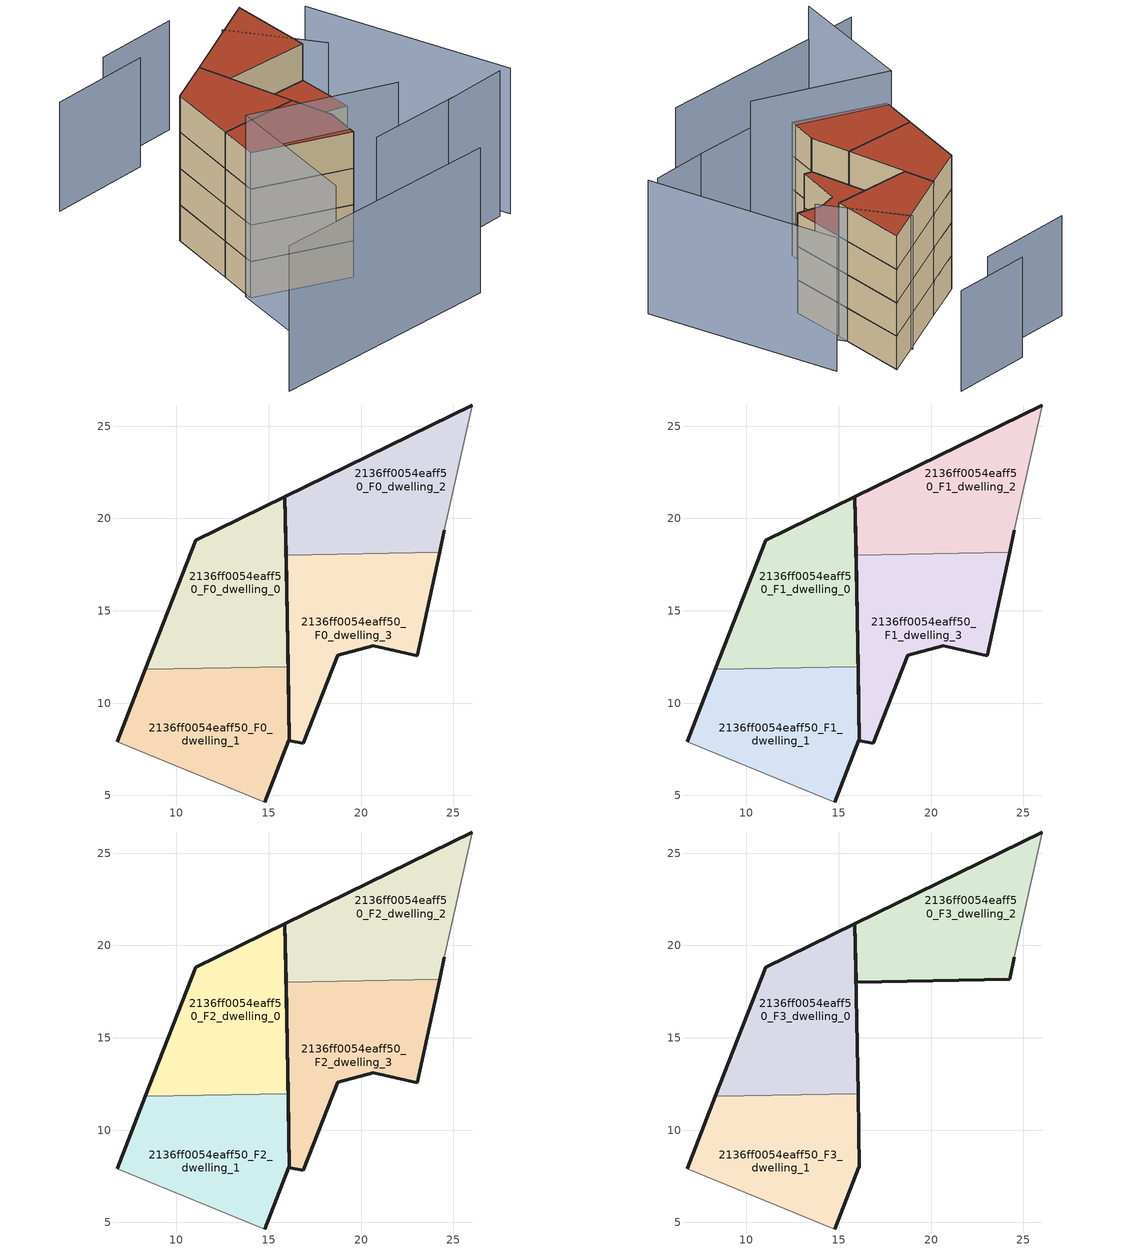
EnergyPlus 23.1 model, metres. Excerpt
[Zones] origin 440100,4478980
2136ff0054eaff50_F0_dwelling_0
 floor ground (EU_floor_Construction): 16.05,11.98 15.88,21.18 11.05,18.82 8.33,11.84 z0
 wall outside (EU_wall_Construction): 8.33,11.84 11.05,18.82 15.88,21.18 16.05,11.98 z0:3
 wall to 2136ff0054eaff50_F0_dwelling_1 (EU_wall_Construction): 16.05,11.98 8.33,11.84 z0:3
2136ff0054eaff50_F0_dwelling_1
 floor ground (EU_floor_Construction): 14.79,4.64 16.1,7.97 16.12,7.97 16.05,11.98 8.33,11.84 6.79,7.92 z0
 wall outside (EU_wall_Construction): 6.79,7.92 8.33,11.84 / 16.05,11.98 16.12,7.97 16.1,7.97 14.79,4.64 z0:3
 wall adiabatic (EU_wall_Construction): 14.79,4.64 6.79,7.92 z0:3
2136ff0054eaff50_F0_dwelling_2
 floor ground (EU_floor_Construction): 24.25,18.17 24.51,19.37 26.03,26.14 15.88,21.18 15.94,18.02 z0
 wall outside (EU_wall_Construction): 15.94,18.02 15.88,21.18 26.03,26.14 / 24.51,19.37 24.25,18.17 z0:3
 wall adiabatic (EU_wall_Construction): 26.03,26.14 24.51,19.37 z0:3
 wall to 2136ff0054eaff50_F0_dwelling_3 (EU_wall_Construction): 24.25,18.17 15.94,18.02 z0:3
2136ff0054eaff50_F0_dwelling_3
 floor ground (EU_floor_Construction): 23.03,12.57 24.25,18.17 15.94,18.02 16.12,7.97 16.88,7.82 18.74,12.59 20.66,13.11 z0
 wall outside (EU_wall_Construction): 24.25,18.17 23.03,12.57 20.66,13.11 18.74,12.59 16.88,7.82 16.12,7.97 15.94,18.02 z0:3
2136ff0054eaff50_F1_dwelling_0
 floor to 2136ff0054eaff50_F0_dwelling_0 (EU_floor_Construction): 16.05,11.98 15.88,21.18 11.05,18.82 8.33,11.84 z3
 wall outside (EU_wall_Construction): 8.33,11.84 11.05,18.82 15.88,21.18 16.05,11.98 z3:6
 wall to 2136ff0054eaff50_F1_dwelling_1 (EU_wall_Construction): 16.05,11.98 8.33,11.84 z3:6
2136ff0054eaff50_F1_dwelling_1
 floor to 2136ff0054eaff50_F0_dwelling_1 (EU_floor_Construction): 14.79,4.64 16.1,7.97 16.12,7.97 16.05,11.98 8.33,11.84 6.79,7.92 z3
 wall outside (EU_wall_Construction): 6.79,7.92 8.33,11.84 / 16.05,11.98 16.12,7.97 16.1,7.97 14.79,4.64 z3:6
 wall adiabatic (EU_wall_Construction): 14.79,4.64 6.79,7.92 z3:6
2136ff0054eaff50_F1_dwelling_2
 floor to 2136ff0054eaff50_F0_dwelling_2 (EU_floor_Construction): 24.25,18.17 24.51,19.37 26.03,26.14 15.88,21.18 15.94,18.02 z3
 wall outside (EU_wall_Construction): 15.94,18.02 15.88,21.18 26.03,26.14 / 24.51,19.37 24.25,18.17 z3:6
 wall adiabatic (EU_wall_Construction): 26.03,26.14 24.51,19.37 z3:6
 wall to 2136ff0054eaff50_F1_dwelling_3 (EU_wall_Construction): 24.25,18.17 15.94,18.02 z3:6
2136ff0054eaff50_F1_dwelling_3
 floor to 2136ff0054eaff50_F0_dwelling_3 (EU_floor_Construction): 23.03,12.57 24.25,18.17 15.94,18.02 16.12,7.97 16.88,7.82 18.74,12.59 20.66,13.11 z3
 wall outside (EU_wall_Construction): 24.25,18.17 23.03,12.57 20.66,13.11 18.74,12.59 16.88,7.82 16.12,7.97 15.94,18.02 z3:6
2136ff0054eaff50_F2_dwelling_0
 floor to 2136ff0054eaff50_F1_dwelling_0 (EU_floor_Construction): 16.05,11.98 15.88,21.18 11.05,18.82 8.33,11.84 z6
 wall outside (EU_wall_Construction): 8.33,11.84 11.05,18.82 15.88,21.18 16.05,11.98 z6:9
 wall to 2136ff0054eaff50_F2_dwelling_1 (EU_wall_Construction): 16.05,11.98 8.33,11.84 z6:9
2136ff0054eaff50_F2_dwelling_1
 floor to 2136ff0054eaff50_F1_dwelling_1 (EU_floor_Construction): 14.79,4.64 16.1,7.97 16.12,7.97 16.05,11.98 8.33,11.84 6.79,7.92 z6
 wall outside (EU_wall_Construction): 6.79,7.92 8.33,11.84 / 16.05,11.98 16.12,7.97 16.1,7.97 14.79,4.64 z6:9
 wall adiabatic (EU_wall_Construction): 14.79,4.64 6.79,7.92 z6:9
2136ff0054eaff50_F2_dwelling_2
 floor to 2136ff0054eaff50_F1_dwelling_2 (EU_floor_Construction): 24.25,18.17 24.51,19.37 26.03,26.14 15.88,21.18 15.94,18.02 z6
 wall outside (EU_wall_Construction): 15.94,18.02 15.88,21.18 26.03,26.14 / 24.51,19.37 24.25,18.17 z6:9
 wall adiabatic (EU_wall_Construction): 26.03,26.14 24.51,19.37 z6:9
 wall to 2136ff0054eaff50_F2_dwelling_3 (EU_wall_Construction): 24.25,18.17 15.94,18.02 z6:9
2136ff0054eaff50_F2_dwelling_3
 floor to 2136ff0054eaff50_F1_dwelling_3 (EU_floor_Construction): 23.03,12.57 24.25,18.17 15.94,18.02 16.12,7.97 16.88,7.82 18.74,12.59 20.66,13.11 z6
 wall outside (EU_wall_Construction): 24.25,18.17 23.03,12.57 20.66,13.11 18.74,12.59 16.88,7.82 16.12,7.97 15.94,18.02 z6:9
 roof outside (EU_roof_Construction): 24.25,18.17 23.03,12.57 20.66,13.11 18.74,12.59 16.88,7.82 16.12,7.97 15.94,18.02 z9
2136ff0054eaff50_F3_dwelling_0
 floor to 2136ff0054eaff50_F2_dwelling_0 (EU_floor_Construction): 16.05,11.98 15.88,21.18 11.05,18.82 8.33,11.84 z9
 wall outside (EU_wall_Construction): 8.33,11.84 11.05,18.82 15.88,21.18 16.05,11.98 z9:12
 wall to 2136ff0054eaff50_F3_dwelling_1 (EU_wall_Construction): 16.05,11.98 8.33,11.84 z9:12
 roof outside (EU_roof_Construction): 15.88,21.18 16.05,11.98 8.33,11.84 11.05,18.82 z12
2136ff0054eaff50_F3_dwelling_1
 floor to 2136ff0054eaff50_F2_dwelling_1 (EU_floor_Construction): 14.79,4.64 16.1,7.97 16.12,7.97 16.05,11.98 8.33,11.84 6.79,7.92 z9
 wall outside (EU_wall_Construction): 6.79,7.92 8.33,11.84 / 16.05,11.98 16.12,7.97 16.1,7.97 14.79,4.64 z9:12
 wall adiabatic (EU_wall_Construction): 14.79,4.64 6.79,7.92 z9:12
 roof outside (EU_roof_Construction): 16.05,11.98 16.12,7.97 16.1,7.97 14.79,4.64 6.79,7.92 8.33,11.84 z12
2136ff0054eaff50_F3_dwelling_2
 floor to 2136ff0054eaff50_F2_dwelling_2 (EU_floor_Construction): 24.25,18.17 24.51,19.37 26.03,26.14 15.88,21.18 15.94,18.02 z9
 wall outside (EU_wall_Construction): 24.51,19.37 24.25,18.17 15.94,18.02 15.88,21.18 26.03,26.14 z9:12
 wall adiabatic (EU_wall_Construction): 26.03,26.14 24.51,19.37 z9:12
 roof outside (EU_roof_Construction): 26.03,26.14 24.51,19.37 24.25,18.17 15.94,18.02 15.88,21.18 z12
shading: -3.94,-5.5 18.99,-4.38 / 15.23,2.69 24.47,3.27 / 23.93,3.22 30.42,3.81 / 31.29,3.53 29.51,22.62 / 25.69,16.87 22.15,24.4 z0:12; 1.64,-5.23 6.72,8.33 / 6.72,8.33 18.88,3.77 z0:15; 25.67,32.88 17.39,32.18 / 19.18,30.02 9.07,29.16 z0:9
[Building]
EU S2 Campaign: North Axis=0; Terrain=City; Solar Distribution=FullExterior
[Site:Location]
Madrid: Latitude=40.5; Longitude=-3.5; Time Zone=1; Elevation=609
[SizingPeriod:WeatherFileDays]
AnnualSizingPeriod: Begin Month=1; Begin Day of Month=1; End Month=12; End Day of Month=31; Day of Week for Start Day=Monday; Use Weather File Daylight Saving Period=No; Use Weather File Rain and Snow Indicators=No
[MATERIAL]
EU_InternalMass_Material: Roughness=MediumRough; Thickness=0.1; Conductivity=1; Density=1800; Specific Heat=900; Thermal Absorptance=0.9; Solar Absorptance=0.7; Visible Absorptance=0.7
[MATERIAL:NOMASS] Roughness=MediumRough; Thermal Absorptance=0.9; Solar Absorptance=0.7; Visible Absorptance=0.7
Name | Thermal Resistance
EU_wall_NoMass | 0.459673
EU_roof_NoMass | 0.495815
EU_floor_NoMass | 0.788942
[CONSTRUCTION]
EU_wall_Construction: EU_wall_NoMass
EU_roof_Construction: EU_roof_NoMass
EU_floor_Construction: EU_floor_NoMass
EU_InternalMass_Construction: EU_InternalMass_Material
[ZONE] Type=1; Multiplier=1; Ceiling Height=autocalculate; Floor Area=autocalculate; Part of Total Floor Area=Yes
Name | Volume
2136ff0054eaff50_F0_dwelling_0; 2136ff0054eaff50_F1_dwelling_0; 2136ff0054eaff50_F2_dwelling_0; 2136ff0054eaff50_F3_dwelling_0 | 147.5
2136ff0054eaff50_F0_dwelling_1; 2136ff0054eaff50_F1_dwelling_1; 2136ff0054eaff50_F2_dwelling_1; 2136ff0054eaff50_F3_dwelling_1; 2136ff0054eaff50_F0_dwelling_3 | 147.491
2136ff0054eaff50_F0_dwelling_2 | 147.496
2136ff0054eaff50_F1_dwelling_2; 2136ff0054eaff50_F2_dwelling_2; 2136ff0054eaff50_F3_dwelling_2 | 147.497
2136ff0054eaff50_F1_dwelling_3; 2136ff0054eaff50_F2_dwelling_3 | 147.492
[INTERNALMASS] Construction=EU_InternalMass_Construction
Name | Zone or ZoneList | Surface Area
2136ff0054eaff50_F0_dwelling_0_EU_InternalMass | 2136ff0054eaff50_F0_dwelling_0 | 49.1695
2136ff0054eaff50_F0_dwelling_1_EU_InternalMass | 2136ff0054eaff50_F0_dwelling_1 | 49.1633
2136ff0054eaff50_F0_dwelling_2_EU_InternalMass | 2136ff0054eaff50_F0_dwelling_2 | 49.1653
2136ff0054eaff50_F0_dwelling_3_EU_InternalMass | 2136ff0054eaff50_F0_dwelling_3 | 49.1639
2136ff0054eaff50_F1_dwelling_0_EU_InternalMass | 2136ff0054eaff50_F1_dwelling_0 | 49.1695
2136ff0054eaff50_F1_dwelling_1_EU_InternalMass | 2136ff0054eaff50_F1_dwelling_1 | 49.1633
2136ff0054eaff50_F1_dwelling_2_EU_InternalMass | 2136ff0054eaff50_F1_dwelling_2 | 49.1653
2136ff0054eaff50_F1_dwelling_3_EU_InternalMass | 2136ff0054eaff50_F1_dwelling_3 | 49.1639
2136ff0054eaff50_F2_dwelling_0_EU_InternalMass | 2136ff0054eaff50_F2_dwelling_0 | 49.1695
2136ff0054eaff50_F2_dwelling_1_EU_InternalMass | 2136ff0054eaff50_F2_dwelling_1 | 49.1633
2136ff0054eaff50_F2_dwelling_2_EU_InternalMass | 2136ff0054eaff50_F2_dwelling_2 | 49.1653
2136ff0054eaff50_F2_dwelling_3_EU_InternalMass | 2136ff0054eaff50_F2_dwelling_3 | 49.1639
2136ff0054eaff50_F3_dwelling_0_EU_InternalMass | 2136ff0054eaff50_F3_dwelling_0 | 65.5544
2136ff0054eaff50_F3_dwelling_1_EU_InternalMass | 2136ff0054eaff50_F3_dwelling_1 | 65.5505
2136ff0054eaff50_F3_dwelling_2_EU_InternalMass | 2136ff0054eaff50_F3_dwelling_2 | 65.551
[OTHEREQUIPMENT] Fuel Type=Electricity; Design Level Calculation Method=Watts/Area; Power per Zone Floor Area=1; Fraction Latent=0; Fraction Radiant=0; Fraction Lost=0; Carbon Dioxide Generation Rate=0; EndUse Subcategory=EU_Step8_InternalGains
Name | Zone or ZoneList or Space or SpaceList | Schedule
EU_Step8_InternalGain_2136ff0054eaff50_F0_dwelling_0_f000 | 2136ff0054eaff50_F0_dwelling_0 | EU_Step8_GainSchedule_2136ff0054eaff50_F0_dwelling_0_f000
EU_Step8_InternalGain_2136ff0054eaff50_F0_dwelling_1_f000 | 2136ff0054eaff50_F0_dwelling_1 | EU_Step8_GainSchedule_2136ff0054eaff50_F0_dwelling_1_f000
EU_Step8_InternalGain_2136ff0054eaff50_F0_dwelling_2_f000 | 2136ff0054eaff50_F0_dwelling_2 | EU_Step8_GainSchedule_2136ff0054eaff50_F0_dwelling_2_f000
EU_Step8_InternalGain_2136ff0054eaff50_F0_dwelling_3_f000 | 2136ff0054eaff50_F0_dwelling_3 | EU_Step8_GainSchedule_2136ff0054eaff50_F0_dwelling_3_f000
EU_Step8_InternalGain_2136ff0054eaff50_F1_dwelling_0_f000 | 2136ff0054eaff50_F1_dwelling_0 | EU_Step8_GainSchedule_2136ff0054eaff50_F1_dwelling_0_f000
EU_Step8_InternalGain_2136ff0054eaff50_F1_dwelling_1_f000 | 2136ff0054eaff50_F1_dwelling_1 | EU_Step8_GainSchedule_2136ff0054eaff50_F1_dwelling_1_f000
EU_Step8_InternalGain_2136ff0054eaff50_F1_dwelling_2_f000 | 2136ff0054eaff50_F1_dwelling_2 | EU_Step8_GainSchedule_2136ff0054eaff50_F1_dwelling_2_f000
EU_Step8_InternalGain_2136ff0054eaff50_F1_dwelling_3_f000 | 2136ff0054eaff50_F1_dwelling_3 | EU_Step8_GainSchedule_2136ff0054eaff50_F1_dwelling_3_f000
EU_Step8_InternalGain_2136ff0054eaff50_F2_dwelling_0_f000 | 2136ff0054eaff50_F2_dwelling_0 | EU_Step8_GainSchedule_2136ff0054eaff50_F2_dwelling_0_f000
EU_Step8_InternalGain_2136ff0054eaff50_F2_dwelling_1_f000 | 2136ff0054eaff50_F2_dwelling_1 | EU_Step8_GainSchedule_2136ff0054eaff50_F2_dwelling_1_f000
EU_Step8_InternalGain_2136ff0054eaff50_F2_dwelling_2_f000 | 2136ff0054eaff50_F2_dwelling_2 | EU_Step8_GainSchedule_2136ff0054eaff50_F2_dwelling_2_f000
EU_Step8_InternalGain_2136ff0054eaff50_F2_dwelling_3_f000 | 2136ff0054eaff50_F2_dwelling_3 | EU_Step8_GainSchedule_2136ff0054eaff50_F2_dwelling_3_f000
EU_Step8_InternalGain_2136ff0054eaff50_F3_dwelling_0_f000 | 2136ff0054eaff50_F3_dwelling_0 | EU_Step8_GainSchedule_2136ff0054eaff50_F3_dwelling_0_f000
EU_Step8_InternalGain_2136ff0054eaff50_F3_dwelling_1_f000 | 2136ff0054eaff50_F3_dwelling_1 | EU_Step8_GainSchedule_2136ff0054eaff50_F3_dwelling_1_f000
EU_Step8_InternalGain_2136ff0054eaff50_F3_dwelling_2_f000 | 2136ff0054eaff50_F3_dwelling_2 | EU_Step8_GainSchedule_2136ff0054eaff50_F3_dwelling_2_f000
[ZONEVENTILATION:DESIGNFLOWRATE] Schedule=EU_AlwaysOn; Design Flow Rate Calculation Method=AirChanges/Hour; Air Changes per Hour=0.719161; Ventilation Type=Natural; Fan Pressure Rise=0; Fan Total Efficiency=1; Constant Term Coefficient=1; Temperature Term Coefficient=0; Velocity Term Coefficient=0; Velocity Squared Term Coefficient=0; Minimum Indoor Temperature=-100; Maximum Indoor Temperature=100; Delta Temperature=-100; Minimum Outdoor Temperature=-100; Maximum Outdoor Temperature=100; Maximum Wind Speed=40
Name | Zone or ZoneList or Space or SpaceList
EU_ConstantAir_2136ff0054eaff50_F0_dwelling_0 | 2136ff0054eaff50_F0_dwelling_0
EU_ConstantAir_2136ff0054eaff50_F0_dwelling_1 | 2136ff0054eaff50_F0_dwelling_1
EU_ConstantAir_2136ff0054eaff50_F0_dwelling_2 | 2136ff0054eaff50_F0_dwelling_2
EU_ConstantAir_2136ff0054eaff50_F0_dwelling_3 | 2136ff0054eaff50_F0_dwelling_3
EU_ConstantAir_2136ff0054eaff50_F1_dwelling_0 | 2136ff0054eaff50_F1_dwelling_0
EU_ConstantAir_2136ff0054eaff50_F1_dwelling_1 | 2136ff0054eaff50_F1_dwelling_1
EU_ConstantAir_2136ff0054eaff50_F1_dwelling_2 | 2136ff0054eaff50_F1_dwelling_2
EU_ConstantAir_2136ff0054eaff50_F1_dwelling_3 | 2136ff0054eaff50_F1_dwelling_3
EU_ConstantAir_2136ff0054eaff50_F2_dwelling_0 | 2136ff0054eaff50_F2_dwelling_0
EU_ConstantAir_2136ff0054eaff50_F2_dwelling_1 | 2136ff0054eaff50_F2_dwelling_1
EU_ConstantAir_2136ff0054eaff50_F2_dwelling_2 | 2136ff0054eaff50_F2_dwelling_2
EU_ConstantAir_2136ff0054eaff50_F2_dwelling_3 | 2136ff0054eaff50_F2_dwelling_3
EU_ConstantAir_2136ff0054eaff50_F3_dwelling_0 | 2136ff0054eaff50_F3_dwelling_0
EU_ConstantAir_2136ff0054eaff50_F3_dwelling_1 | 2136ff0054eaff50_F3_dwelling_1
EU_ConstantAir_2136ff0054eaff50_F3_dwelling_2 | 2136ff0054eaff50_F3_dwelling_2
[HVACTEMPLATE:THERMOSTAT] Constant Heating Setpoint=20; Constant Cooling Setpoint=50
EU_HeatOnly_2136ff0054eaff50_F0_dwelling_0; EU_HeatOnly_2136ff0054eaff50_F0_dwelling_1; EU_HeatOnly_2136ff0054eaff50_F0_dwelling_2; EU_HeatOnly_2136ff0054eaff50_F0_dwelling_3; EU_HeatOnly_2136ff0054eaff50_F1_dwelling_0; EU_HeatOnly_2136ff0054eaff50_F1_dwelling_1; EU_HeatOnly_2136ff0054eaff50_F1_dwelling_2; EU_HeatOnly_2136ff0054eaff50_F1_dwelling_3; EU_HeatOnly_2136ff0054eaff50_F2_dwelling_0; EU_HeatOnly_2136ff0054eaff50_F2_dwelling_1; EU_HeatOnly_2136ff0054eaff50_F2_dwelling_2; EU_HeatOnly_2136ff0054eaff50_F2_dwelling_3; EU_HeatOnly_2136ff0054eaff50_F3_dwelling_0; EU_HeatOnly_2136ff0054eaff50_F3_dwelling_1; EU_HeatOnly_2136ff0054eaff50_F3_dwelling_2
[HVACTEMPLATE:ZONE:IDEALLOADSAIRSYSTEM] System Availability Schedule=EU_AlwaysOn; Maximum Heating Supply Air Temperature=50; Minimum Cooling Supply Air Temperature=13; Maximum Heating Supply Air Humidity Ratio=0.0156; Minimum Cooling Supply Air Humidity Ratio=0.0077; Heating Limit=NoLimit; Cooling Limit=NoLimit; Heating Availability Schedule=EU_AlwaysOn; Cooling Availability Schedule=EU_CoolingOff; Dehumidification Control Type=ConstantSensibleHeatRatio; Cooling Sensible Heat Ratio=0.7; Dehumidification Setpoint=60; Humidification Control Type=None; Humidification Setpoint=30; Outdoor Air Method=None; Outdoor Air Flow Rate per Person=0.00944; Outdoor Air Flow Rate per Zone Floor Area=0; Outdoor Air Flow Rate per Zone=0; Demand Controlled Ventilation Type=None; Outdoor Air Economizer Type=NoEconomizer; Heat Recovery Type=None; Sensible Heat Recovery Effectiveness=0.7; Latent Heat Recovery Effectiveness=0.65
Name | Template Thermostat
2136ff0054eaff50_F0_dwelling_0 | EU_HeatOnly_2136ff0054eaff50_F0_dwelling_0
2136ff0054eaff50_F0_dwelling_1 | EU_HeatOnly_2136ff0054eaff50_F0_dwelling_1
2136ff0054eaff50_F0_dwelling_2 | EU_HeatOnly_2136ff0054eaff50_F0_dwelling_2
2136ff0054eaff50_F0_dwelling_3 | EU_HeatOnly_2136ff0054eaff50_F0_dwelling_3
2136ff0054eaff50_F1_dwelling_0 | EU_HeatOnly_2136ff0054eaff50_F1_dwelling_0
2136ff0054eaff50_F1_dwelling_1 | EU_HeatOnly_2136ff0054eaff50_F1_dwelling_1
2136ff0054eaff50_F1_dwelling_2 | EU_HeatOnly_2136ff0054eaff50_F1_dwelling_2
2136ff0054eaff50_F1_dwelling_3 | EU_HeatOnly_2136ff0054eaff50_F1_dwelling_3
2136ff0054eaff50_F2_dwelling_0 | EU_HeatOnly_2136ff0054eaff50_F2_dwelling_0
2136ff0054eaff50_F2_dwelling_1 | EU_HeatOnly_2136ff0054eaff50_F2_dwelling_1
2136ff0054eaff50_F2_dwelling_2 | EU_HeatOnly_2136ff0054eaff50_F2_dwelling_2
2136ff0054eaff50_F2_dwelling_3 | EU_HeatOnly_2136ff0054eaff50_F2_dwelling_3
2136ff0054eaff50_F3_dwelling_0 | EU_HeatOnly_2136ff0054eaff50_F3_dwelling_0
2136ff0054eaff50_F3_dwelling_1 | EU_HeatOnly_2136ff0054eaff50_F3_dwelling_1
2136ff0054eaff50_F3_dwelling_2 | EU_HeatOnly_2136ff0054eaff50_F3_dwelling_2
[SIZING:ZONE] Zone Cooling Design Supply Air Temperature Input Method=SupplyAirTemperature; Zone Cooling Design Supply Air Temperature=13; Zone Heating Design Supply Air Temperature Input Method=SupplyAirTemperature; Zone Heating Design Supply Air Temperature=50; Zone Cooling Design Supply Air Humidity Ratio=0.008; Zone Heating Design Supply Air Humidity Ratio=0.008; Cooling Design Air Flow Method=DesignDay; Cooling Design Air Flow Rate=0; Cooling Minimum Air Flow per Zone Floor Area=0.000762; Cooling Minimum Air Flow=0; Cooling Minimum Air Flow Fraction=0.2; Heating Design Air Flow Method=DesignDay; Heating Design Air Flow Rate=0; Heating Maximum Air Flow per Zone Floor Area=0.002032; Heating Maximum Air Flow=0.141576; Heating Maximum Air Flow Fraction=0.3; Account for Dedicated Outdoor Air System=No; Dedicated Outdoor Air System Control Strategy=NeutralSupplyAir; Dedicated Outdoor Air Low Setpoint Temperature for Design=autosize; Dedicated Outdoor Air High Setpoint Temperature for Design=autosize; Zone Load Sizing Method=Sensible Load Only No Latent Load; Zone Latent Cooling Design Supply Air Humidity Ratio Input Method=HumidityRatioDifference; Zone Cooling Design Supply Air Humidity Ratio Difference=0.005; Zone Latent Heating Design Supply Air Humidity Ratio Input Method=HumidityRatioDifference; Zone Humidification Design Supply Air Humidity Ratio Difference=0.005
2136ff0054eaff50_F0_dwelling_0; 2136ff0054eaff50_F0_dwelling_1; 2136ff0054eaff50_F0_dwelling_2; 2136ff0054eaff50_F0_dwelling_3; 2136ff0054eaff50_F1_dwelling_0; 2136ff0054eaff50_F1_dwelling_1; 2136ff0054eaff50_F1_dwelling_2; 2136ff0054eaff50_F1_dwelling_3; 2136ff0054eaff50_F2_dwelling_0; 2136ff0054eaff50_F2_dwelling_1; 2136ff0054eaff50_F2_dwelling_2; 2136ff0054eaff50_F2_dwelling_3; 2136ff0054eaff50_F3_dwelling_0; 2136ff0054eaff50_F3_dwelling_1; 2136ff0054eaff50_F3_dwelling_2
[SCHEDULE:CONSTANT]
Name | Hourly Value
EU_AlwaysOn | 1
EU_CoolingOff | 0
[SCHEDULE:FILE] Column Number=1; Rows to Skip at Top=0; Number of Hours of Data=8760; Column Separator=Comma; Interpolate to Timestep=No; Minutes per Item=60; Adjust Schedule for Daylight Savings=Yes
Name | File
EU_Step8_GainSchedule_2136ff0054eaff50_F0_dwelling_0_f000 | ../../schedules/2136ff0054eaff50/2136ff0054eaff50_F0_dwelling_0_f000_gain.csv
EU_Step8_GainSchedule_2136ff0054eaff50_F0_dwelling_1_f000 | ../../schedules/2136ff0054eaff50/2136ff0054eaff50_F0_dwelling_1_f000_gain.csv
EU_Step8_GainSchedule_2136ff0054eaff50_F0_dwelling_2_f000 | ../../schedules/2136ff0054eaff50/2136ff0054eaff50_F0_dwelling_2_f000_gain.csv
EU_Step8_GainSchedule_2136ff0054eaff50_F0_dwelling_3_f000 | ../../schedules/2136ff0054eaff50/2136ff0054eaff50_F0_dwelling_3_f000_gain.csv
EU_Step8_GainSchedule_2136ff0054eaff50_F1_dwelling_0_f000 | ../../schedules/2136ff0054eaff50/2136ff0054eaff50_F1_dwelling_0_f000_gain.csv
EU_Step8_GainSchedule_2136ff0054eaff50_F1_dwelling_1_f000 | ../../schedules/2136ff0054eaff50/2136ff0054eaff50_F1_dwelling_1_f000_gain.csv
EU_Step8_GainSchedule_2136ff0054eaff50_F1_dwelling_2_f000 | ../../schedules/2136ff0054eaff50/2136ff0054eaff50_F1_dwelling_2_f000_gain.csv
EU_Step8_GainSchedule_2136ff0054eaff50_F1_dwelling_3_f000 | ../../schedules/2136ff0054eaff50/2136ff0054eaff50_F1_dwelling_3_f000_gain.csv
EU_Step8_GainSchedule_2136ff0054eaff50_F2_dwelling_0_f000 | ../../schedules/2136ff0054eaff50/2136ff0054eaff50_F2_dwelling_0_f000_gain.csv
EU_Step8_GainSchedule_2136ff0054eaff50_F2_dwelling_1_f000 | ../../schedules/2136ff0054eaff50/2136ff0054eaff50_F2_dwelling_1_f000_gain.csv
EU_Step8_GainSchedule_2136ff0054eaff50_F2_dwelling_2_f000 | ../../schedules/2136ff0054eaff50/2136ff0054eaff50_F2_dwelling_2_f000_gain.csv
EU_Step8_GainSchedule_2136ff0054eaff50_F2_dwelling_3_f000 | ../../schedules/2136ff0054eaff50/2136ff0054eaff50_F2_dwelling_3_f000_gain.csv
EU_Step8_GainSchedule_2136ff0054eaff50_F3_dwelling_0_f000 | ../../schedules/2136ff0054eaff50/2136ff0054eaff50_F3_dwelling_0_f000_gain.csv
EU_Step8_GainSchedule_2136ff0054eaff50_F3_dwelling_1_f000 | ../../schedules/2136ff0054eaff50/2136ff0054eaff50_F3_dwelling_1_f000_gain.csv
EU_Step8_GainSchedule_2136ff0054eaff50_F3_dwelling_2_f000 | ../../schedules/2136ff0054eaff50/2136ff0054eaff50_F3_dwelling_2_f000_gain.csv
